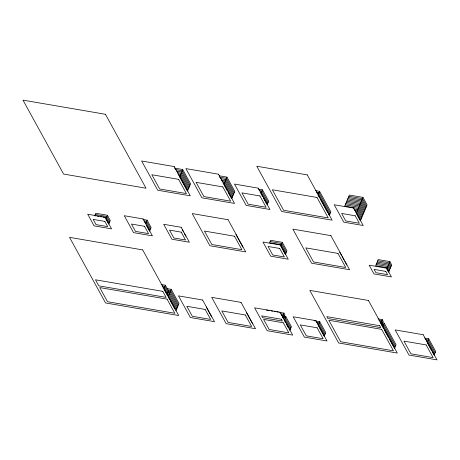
<?xml version="1.0" encoding="UTF-8"?>
<svg xmlns="http://www.w3.org/2000/svg" width="460" height="460" viewBox="0 0 460 460"><rect width="100%" height="100%" fill="white"/><g stroke="black" fill="none" stroke-linecap="round" stroke-linejoin="round"><path stroke-width="0.69" d="M96.1 215.947L94.731 215.711L95.76 213.256L107.421 215.257L105.869 218.943L108.422 223.589M108.744 224.169L110.291 220.489L107.421 215.257M145.532 223.83L147.079 220.15L142.962 219.443M174.271 168.067L182.718 169.521L179.624 176.881L187.105 190.503M187.444 191.118L190.538 183.758L182.718 169.521M161.172 284.498L165.381 285.217L163.835 288.903L166.819 294.331M167.147 294.935L168.693 291.255L165.381 285.217M166.992 288.592L171.201 289.317L168.107 296.677L169.792 299.753M219.219 175.783L226.964 177.117L223.87 184.477L227.269 190.67M175.875 310.822L178.969 303.462L171.201 289.317M258.336 189.1L262.482 189.813L260.935 193.499L262.66 196.638M267.145 204.803L268.692 201.123L262.482 189.813M285.913 253.27L281.244 244.777L269.589 242.776L270.618 240.321L282.279 242.322L280.732 246.002L285.062 253.891M285.395 254.501L286.942 250.815L282.279 242.322M315.399 190.595L319.585 191.314L318.038 195L319.74 198.099M283.929 313.105L282.382 316.785L283.371 318.59L284.918 314.91L283.929 313.105L279.709 312.38M284.332 320.332L285.878 316.652L283.768 316.29M329.279 215.475L330.832 211.79L319.585 191.314M362.434 215.901L358.334 208.432L344.73 206.097L349.376 195.052L362.974 197.386L356.27 213.342L356.954 214.584M314.105 320.695L319.717 321.661L318.171 325.341L318.837 326.56M389.12 270.992L387.326 267.726L375.665 265.725L378.247 259.589L389.907 261.59L386.808 268.95L388.303 271.676M388.602 272.222L391.702 264.856L389.907 261.59M378.011 318.849L382.237 319.579L380.684 323.259L381.374 324.513M381.725 325.145L383.272 321.465L382.237 319.579M382.818 322.966L384.226 323.207L382.68 326.887L383.692 328.728M394.473 348.358L396.02 344.678L384.226 323.207M424.574 338.077L428.737 338.796L427.185 342.476L431.503 350.336M434.159 355.172L435.706 351.492L428.737 338.796M348.858 196.282L362.457 198.617L366.562 206.086M348.341 197.507L361.945 199.841L366.045 207.31M316.279 192.067L319.067 192.544L330.315 213.02M317.159 193.533L318.556 193.769L329.797 214.245M347.829 198.737L361.428 201.072L365.527 208.541M175.162 169.539L182.206 170.746L190.026 184.983M219.408 177.134L226.446 178.342L234.266 192.579M347.311 199.962L360.91 202.296L365.016 209.766M176.761 171.126L181.689 171.971L189.508 186.208M220.3 178.601L225.935 179.572L233.749 193.809M346.794 201.187L360.398 203.527L364.498 210.99M177.652 172.598L181.171 173.202L188.991 187.439M221.191 180.073L225.417 180.797L233.237 195.034M346.276 202.417L359.881 204.752L363.981 212.221M177.842 173.943L180.659 174.426L188.473 188.663M222.082 181.539L224.9 182.022L232.72 196.259M345.765 203.642L359.363 205.976L363.463 213.446M178.733 175.415L180.142 175.657L187.962 189.894M222.979 183.011L224.382 183.252L232.202 197.489M345.247 204.873L358.846 207.207L362.952 214.676M259.198 190.566L261.964 191.044L268.174 202.348M260.067 192.033L261.447 192.268L267.657 203.579M353.734 208.961L357.817 209.662L361.916 217.131M354.579 210.421L357.299 210.887L361.405 218.356M355.425 211.882L356.787 212.117L360.887 219.581M270.106 241.546L281.761 243.547L286.43 252.045M377.729 260.814L389.39 262.815L391.184 266.081M143.819 220.909L146.562 221.375L150.598 228.723M377.217 262.039L388.872 264.046L390.666 267.312M144.676 222.37L146.05 222.605L150.081 229.948M95.243 214.486L106.904 216.487L109.773 221.714M376.7 263.269L388.355 265.27L390.149 268.536M97.474 216.183L98.843 216.418M100.217 216.654L101.585 216.89M102.959 217.126L106.386 217.712L109.256 222.939M376.182 264.494L387.843 266.495L389.637 269.767M378.902 320.321L381.719 320.804L382.754 322.69M379.793 321.787L381.202 322.029L382.237 323.915M162.058 285.965L164.864 286.448L168.182 292.479M381.599 324.07L383.709 324.432L395.502 345.903M162.949 287.431L164.352 287.672L167.664 293.71M381.788 325.416L383.197 325.657L394.985 347.127M167.877 290.064L170.683 290.542L178.451 304.687M168.067 291.41L170.171 291.772L177.939 305.917M167.549 292.635L169.654 292.997L177.422 307.142M266.346 310.086L269.865 310.69M271.273 310.931L272.676 311.173M274.085 311.414L275.488 311.656M276.897 311.897L278.306 312.139M167.032 293.865L169.136 294.227L176.905 308.372M280.6 313.846L283.412 314.329L284.406 316.141M167.221 295.211L168.619 295.452L176.387 309.597M425.442 339.543L428.22 340.02L435.194 352.716M281.491 315.318L282.9 315.56L283.889 317.365M426.316 341.009L427.702 341.245L434.677 353.947M316.394 322.402L319.2 322.885L325.214 333.834M283.251 317.521L285.361 317.883L290.887 327.94M317.285 323.874L318.688 324.116L324.697 335.064M283.44 318.866L284.843 319.108L290.369 329.17M362.974 197.386L367.074 204.855L360.37 220.811L357.638 215.832M432.17 351.543L433.826 354.568M320.424 199.341L327.577 212.37M328.262 213.612L328.94 214.855M384.364 329.952L388.746 337.928M389.419 339.158L393.794 347.133M339.687 252.166L341.366 255.231M342.039 256.456L344.063 260.136M344.735 261.361L346.754 265.035M263.35 197.892L266.8 204.177M319.717 321.661L325.732 332.609L324.185 336.289L319.504 327.773M226.964 177.117L234.784 191.354L231.69 198.714L227.947 191.906M285.878 316.652L291.404 326.715L289.858 330.395L289.162 329.136M284.677 320.965L285.712 322.851M286.402 324.11L288.472 327.882M235.853 234.37L242.903 247.204M246.364 312.512L252.678 324.012M182.229 229.684L183.552 232.099M184.218 233.3L185.874 236.319M206.183 306.981L211.669 316.969M147.079 220.15L151.116 227.499L149.563 231.179L146.539 225.67M170.47 300.984L174.863 308.982M105.438 114.287L23 100.13L63.606 174.064L146.038 188.22L105.438 114.287M307.257 174.892L256.778 166.227L281.641 211.502L332.12 220.173L307.257 174.892M174.231 166.589L141.645 160.994L157.699 190.221L190.285 195.816L174.231 166.589M218.477 174.19L185.892 168.596L201.94 197.817L234.525 203.412L218.477 174.19M317.003 197.455L272.354 189.784L283.596 210.26L328.25 217.925L317.003 197.455M258.261 188.157L234.462 184.069L246.186 205.413L269.986 209.501L258.261 188.157M353.642 208.081L334.207 204.746L343.781 222.174L363.21 225.509L353.642 208.081M178.595 179.337L151.834 174.742L159.655 188.98L186.415 193.574L178.595 179.337M222.835 186.933L196.081 182.338L203.901 196.575L230.655 201.169L222.835 186.933M259.9 195.948L241.931 192.867L248.141 204.171L266.11 207.259L259.9 195.948M355.235 215.797L341.636 213.463L345.736 220.932L359.341 223.267L355.235 215.797M330.872 235.646L292.87 229.126L311.592 263.206L349.594 269.733L330.872 235.646M228.074 219.73L192.211 213.578L209.875 245.743L245.738 251.902L228.074 219.73M143.112 218.954L124.252 215.717L133.544 232.633L152.404 235.876L143.112 218.954M337.979 253.397L305.808 247.877L313.547 261.964L345.719 267.49L337.979 253.397M234.485 236.216L204.447 231.058L211.83 244.501L241.868 249.659L234.485 236.216M181.171 227.286L163.685 224.284L171.89 239.223L189.376 242.224L181.171 227.286M280.462 245.036L262.97 242.035L270.75 256.197L288.236 259.198L280.462 245.036M105.202 217.246L87.716 214.245L94.093 225.866L111.584 228.867L105.202 217.246M279.697 248.457L268.042 246.456L272.705 254.955L284.366 256.956L279.697 248.457M181.2 232.139L169.539 230.138L173.845 237.975L185.506 239.982L181.2 232.139M144.498 226.285L131.468 224.049L135.499 231.391L148.534 233.634L144.498 226.285M386.659 268.203L369.173 265.202L373.957 273.913L391.443 276.92L386.659 268.203M104.84 221.392L93.179 219.391L96.054 224.624L107.709 226.625L104.84 221.392M385.779 271.406L374.118 269.405L375.912 272.671L387.573 274.672L385.779 271.406M142.68 249.912L69.529 237.348L105.558 302.962L178.716 315.52L142.68 249.912M368.431 300.472L309.804 290.404L338.681 342.987L397.313 353.056L368.431 300.472M379.655 325.714L326.853 316.647L327.888 318.533L380.69 327.6L379.655 325.714M241.057 302.381L211.709 297.344L226.165 323.667L255.518 328.71L241.057 302.381M423.194 334.73L395.163 329.918L408.969 355.057L437 359.869L423.194 334.73M162.8 291.358L95.479 279.795L98.791 285.832L166.117 297.39L162.8 291.358M381.65 329.343L328.848 320.275L340.636 341.745L393.438 350.813L381.65 329.343M280.123 312.202L254.604 307.82L267.174 330.711L292.692 335.093L280.123 312.202M202.618 300.023L178.486 295.878L190.371 317.526L214.504 321.666L202.618 300.023M315.859 320.654L293.187 316.762L304.353 337.094L327.025 340.986L315.859 320.654M167.072 299.132L99.751 287.575L107.519 301.72L174.84 313.277L167.072 299.132M281.347 319.24L261.659 315.859L262.648 317.664L282.342 321.046L281.347 319.24M426.155 344.931L403.955 341.119L410.924 353.815L433.13 357.627L426.155 344.931M245.329 314.968L221.806 310.931L228.12 322.425L251.643 326.468L245.329 314.968M317.141 327.796L300.299 324.904L306.308 335.852L323.15 338.744L317.141 327.796M283.297 322.788L263.609 319.407L269.135 329.469L288.822 332.85L283.297 322.788M205.148 309.436L186.846 306.291L192.332 316.284L210.634 319.424L205.148 309.436"/></g></svg>
